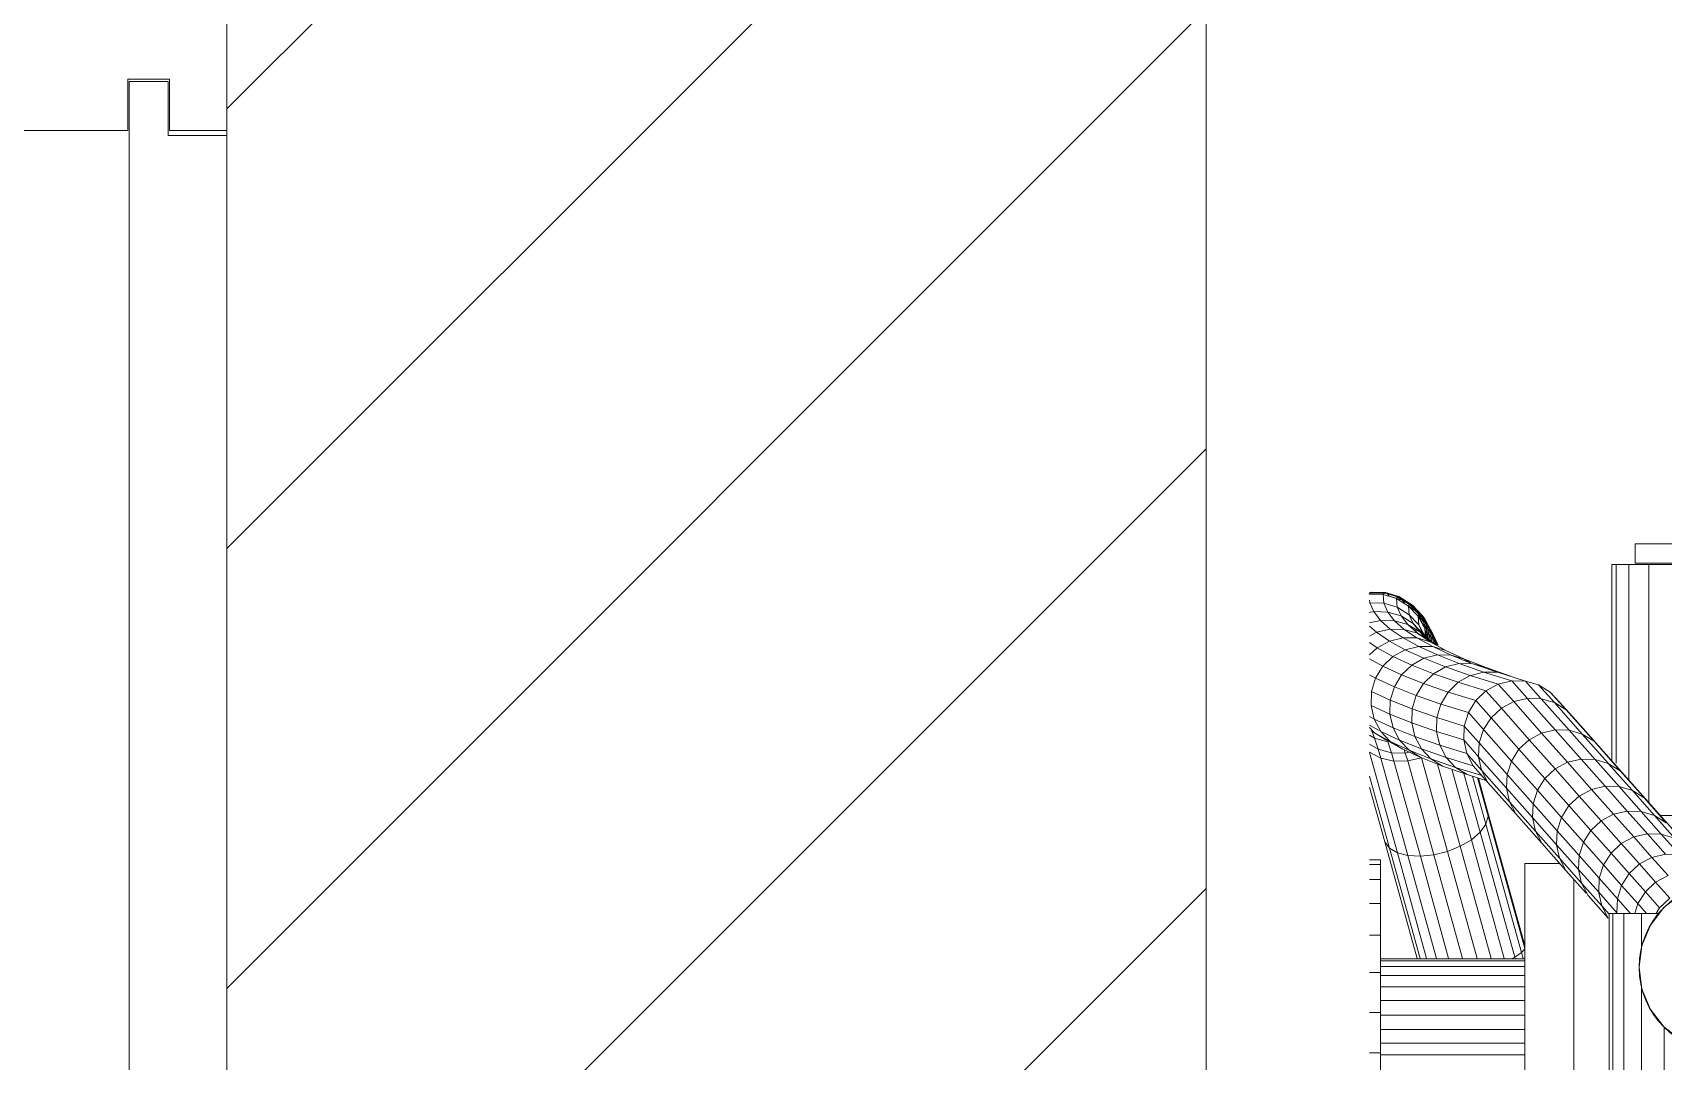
# Model space of a CAD drawing. Header units: millimetres. Extents: x -18512 to 101824, y -95768 to 52898.
# Drawn here: x 15748.4 to 16081.5, y -62309.9 to -62099.9 of the extents above; entities that cross this region are included whole.
import ezdxf

# ---------------------------------------------------------------- set-up
doc = ezdxf.new("R2010")
doc.units = ezdxf.units.MM
doc.header["$LTSCALE"] = 25
doc.layers.get('0').update_dxf_attribs({"color": 254, "lineweight": 0})
for name, color, linetype, lineweight in [('_FW_FUR_FIXED', 62, 'Continuous', 0), ('I-WALL', 2, 'Continuous', 9), ('xref-first floor frm cunsult$0$G-IMPT', 8, 'Continuous', 9)]:
    doc.layers.add(name, color=color, linetype=linetype, lineweight=lineweight)
doc.layers.add('AR WALL HATCH', color=8, linetype='Continuous')

# ---------------------------------------------------------------- blocks, each defined once
blk = doc.blocks.new('xref-first floor frm cunsult$0$rainshower - rain shower_dwg_Group_7-6994170-FIRST FLOOR PLAN')
at = {"layer": 'xref-first floor frm cunsult$0$G-IMPT'}
for p, q in [((6.29, 97.29), (6.29, 58.08)), ((6.29, 58.08), (6.29, 97.29)), ((10.29, 58.08), (10.29, 97.29)), ((10.29, 58.08), (10.29, 97.29)), ((10.54, 66.14), (10.54, 60.82)), ((61.79, 66.14), (61.79, 63.16)), ((10.54, 60.82), (10.54, 56.73)), ((59.14, 60.82), (10.54, 60.82)), ((10.54, 56.73), (10.54, 60.82)), ((59.14, 60.82), (10.54, 60.82)), ((10.29, 58.08), (6.29, 58.08)), ((6.29, 58.08), (10.29, 58.08)), ((10.54, 56.73), (10.54, 54.16)), ((10.54, 56.73), (54.53, 56.73)), ((54.53, 56.73), (10.54, 56.73)), ((10.54, 54.16), (10.54, 53.28)), ((10.54, 54.16), (51.09, 54.16)), ((51.09, 54.16), (10.54, 54.16)), ((10.54, 53.28), (50.65, 53.28)), ((50.65, 53.28), (10.54, 53.28)), ((141.96, 45.5), (74.8, 45.5)), ((74.8, 45.5), (141.96, 45.5)), ((71.6, 35.5), (71.6, 42.66)), ((71.6, 42.66), (71.6, 35.5)), ((141.96, 35.5), (71.6, 35.5)), ((141.96, 35.5), (71.6, 35.5)), ((91.08, 6), (91.08, 35.5)), ((91.08, 6), (91.08, 35.5)), ((91.47, 35.5), (91.47, 6)), ((91.47, 6), (91.47, 35.5)), ((92.62, 35.5), (92.62, 6)), ((92.62, 6), (92.62, 35.5)), ((94.44, 6), (94.44, 35.5)), ((94.44, 6), (94.44, 35.5)), ((96.81, 6), (96.81, 35.5)), ((96.81, 6), (96.81, 35.5)), ((99.58, 6), (99.58, 35.5)), ((99.58, 6), (99.58, 35.5)), ((102.54, 6), (102.54, 35.5)), ((102.54, 35.5), (102.54, 6)), ((105.51, 6), (105.51, 35.5)), ((105.51, 35.5), (105.51, 6)), ((108.27, 6), (108.27, 35.5)), ((108.27, 35.5), (108.27, 6)), ((110.65, 6), (110.65, 35.5)), ((110.65, 6), (110.65, 35.5)), ((70.84, 6), (70.84, 3.8)), ((70.84, 6), (71.79, 6)), ((70.84, 3.8), (70.84, 6)), ((71.79, 6), (74.83, 6)), ((71.79, 6), (71.79, 3.8)), ((71.79, 3.8), (71.79, 6)), ((74.83, 6), (79.77, 6)), ((74.83, 6), (74.83, 3.8)), ((74.83, 3.8), (74.83, 6)), ((86.25, 6), (79.77, 6)), ((79.77, 6), (79.77, 3.8)), ((79.77, 3.8), (79.77, 6)), ((86.25, 6), (93.85, 6)), ((86.25, 6), (86.25, 3.8)), ((86.25, 3.8), (86.25, 6)), ((93.85, 6), (102.04, 6)), ((93.85, 3.8), (93.85, 6)), ((93.85, 3.8), (93.85, 6)), ((102.04, 6), (110.26, 6)), ((102.04, 3.8), (102.04, 6)), ((102.04, 3.8), (102.04, 6)), ((108.05, 6), (107.29, 6)), ((110.26, 6), (117.96, 6)), ((110.26, 3.8), (110.26, 6)), ((110.26, 3.8), (110.26, 6))]:
    blk.add_line(p, q, dxfattribs=at)
at = {"layer": 'xref-first floor frm cunsult$0$G-IMPT', "flags": 128}
for points in [[(10.54, 60.82), (10.54, 66.14), (10.54, 72.34)], [(61.79, 63.16), (61.79, 66.14), (61.79, 72.34)], [(10.54, 53.28), (10.54, 54.16), (10.54, 56.73)]]:
    blk.add_lwpolyline(points, dxfattribs=at)
blk = doc.blocks.new('xref-first floor frm cunsult$0$rainshower - rain shower_dwg_Group_5-6994173-FIRST FLOOR PLAN')
at = {"layer": 'xref-first floor frm cunsult$0$G-IMPT'}
for p, q in [((115, 47.51), (95, 47.51)), ((95, 46.7), (95, 47.51)), ((95, 47.51), (115, 47.51)), ((95, 46.7), (95, 44.33)), ((115, 46.7), (95, 46.7)), ((95, 46.7), (115, 46.7)), ((115, 46.7), (115, 47.51)), ((115, 44.33), (115, 46.7)), ((60.19, 46.25), (0, 46.25)), ((0, 45.49), (0, 46.25)), ((0, 46.25), (60.19, 46.25)), ((0, 43.24), (0, 45.49)), ((60.19, 45.49), (0, 45.49)), ((0, 45.49), (60.19, 45.49)), ((95, 46.25), (90.06, 46.25)), ((90.06, 46.25), (95, 46.25)), ((95, 45.49), (90.06, 45.49)), ((90.06, 45.49), (95, 45.49)), ((95, 44.33), (95, 40.55)), ((115, 44.33), (95, 44.33)), ((95, 44.33), (115, 44.33)), ((115, 40.55), (115, 44.33)), ((0, 43.24), (0, 39.66)), ((60.19, 43.24), (0, 43.24)), ((0, 43.24), (60.19, 43.24)), ((95, 43.24), (90.06, 43.24)), ((90.06, 43.24), (95, 43.24)), ((95, 40.55), (95, 35.63)), ((115, 40.55), (95, 40.55)), ((95, 40.55), (115, 40.55)), ((115, 35.63), (115, 40.55)), ((0, 37.64), (0, 39.66)), ((0, 39.66), (2.82, 39.66)), ((0, 39.66), (2.82, 39.66)), ((60.19, 39.66), (19.22, 39.66)), ((60.19, 39.66), (19.22, 39.66)), ((95, 39.66), (90.06, 39.66)), ((95, 39.66), (90.06, 39.66)), ((102.02, 37.74), (101.81, 36.93)), ((101.81, 36.93), (101.81, 33.1)), ((101.83, 36.1), (101.81, 36.93)), ((101.81, 36.93), (101.81, 33.1)), ((102.02, 37.74), (102.45, 38.47)), ((102.02, 37.74), (102.02, 33.91)), ((102.02, 37.74), (102.02, 33.91)), ((102.45, 38.47), (103.07, 39.08)), ((103.07, 39.08), (103.84, 39.51)), ((103.84, 39.51), (104.71, 39.75)), ((104.71, 39.75), (105.61, 39.77)), ((105.61, 39.77), (106.48, 39.57)), ((106.48, 39.57), (107.28, 39.17)), ((107.28, 39.17), (107.93, 38.6)), ((107.93, 38.6), (108.4, 37.89)), ((108.4, 37.89), (108.66, 37.09)), ((108.4, 35.33), (108.4, 37.89)), ((108.4, 37.89), (108.4, 35.33)), ((108.66, 37.09), (108.68, 36.26)), ((108.66, 33.26), (108.66, 37.09)), ((108.66, 37.09), (108.66, 33.26)), ((60.19, 35), (24.54, 35)), ((24.54, 35), (60.19, 35)), ((95, 35), (90.06, 35)), ((90.06, 35), (95, 35)), ((95, 35.63), (95, 29.9)), ((102.02, 35.63), (95, 35.63)), ((95, 35.63), (102.02, 35.63)), ((102.02, 33.91), (101.81, 33.1)), ((102.02, 33.91), (101.81, 33.1)), ((101.83, 36.1), (102.09, 35.3)), ((101.83, 36.1), (101.83, 32.27)), ((101.83, 36.1), (101.83, 32.27)), ((102.56, 34.59), (102.09, 35.3)), ((102.09, 35.3), (102.09, 31.47)), ((102.09, 35.3), (102.09, 31.47)), ((103.21, 34.01), (102.56, 34.59)), ((102.56, 30.76), (102.56, 34.59)), ((102.56, 34.59), (102.56, 30.76)), ((103.21, 34.01), (103.21, 30.19)), ((103.21, 34.01), (104, 33.62)), ((103.21, 34.01), (103.21, 30.19)), ((104, 33.62), (104.88, 33.42)), ((104, 33.62), (104, 29.79)), ((104, 33.62), (104, 29.79)), ((104.88, 33.42), (105.78, 33.44)), ((104.88, 33.42), (104.88, 29.59)), ((104.88, 33.42), (104.88, 29.59)), ((105.78, 33.44), (106.64, 33.68)), ((105.78, 33.44), (105.78, 29.61)), ((105.78, 33.44), (105.78, 29.61)), ((106.64, 33.68), (107.41, 34.11)), ((106.74, 29.9), (106.64, 33.68)), ((107.41, 34.11), (108.04, 34.72)), ((107.41, 30.28), (107.41, 34.11)), ((107.41, 34.11), (107.41, 30.28)), ((108.04, 34.72), (108.47, 35.45)), ((108.04, 30.89), (108.04, 34.72)), ((108.04, 34.72), (108.04, 30.89)), ((115, 35.63), (108.4, 35.63)), ((108.4, 35.63), (115, 35.63)), ((108.47, 35.45), (108.68, 36.26)), ((108.47, 31.62), (108.47, 35.45)), ((108.47, 35.45), (108.47, 31.62)), ((108.47, 33.85), (108.66, 33.26)), ((108.47, 33.85), (108.66, 33.26)), ((108.68, 32.43), (108.68, 36.26)), ((108.68, 36.26), (108.68, 32.43)), ((115, 29.9), (115, 35.63)), ((101.81, 33.1), (101.83, 32.27)), ((101.81, 33.1), (101.83, 32.27)), ((101.83, 32.27), (102.04, 31.62)), ((101.83, 32.27), (102.04, 31.62)), ((102.56, 30.76), (102.09, 31.47)), ((102.56, 30.76), (102.09, 31.47)), ((102.56, 30.76), (103.21, 30.19)), ((102.56, 30.76), (103.21, 30.19)), ((103.21, 30.19), (103.77, 29.9)), ((103.21, 30.19), (103.77, 29.9)), ((107.41, 30.28), (106.74, 29.9)), ((107.41, 30.28), (106.74, 29.9)), ((107.41, 30.28), (108.04, 30.89)), ((107.41, 30.28), (108.04, 30.89)), ((108.04, 30.89), (108.47, 31.62)), ((108.04, 30.89), (108.47, 31.62)), ((108.47, 31.62), (108.68, 32.43)), ((108.47, 31.62), (108.68, 32.43)), ((108.68, 32.43), (108.66, 33.26)), ((108.68, 32.43), (108.66, 33.26)), ((27.43, 29.58), (60.19, 29.58)), ((60.19, 29.58), (27.43, 29.58)), ((95, 29.58), (90.06, 29.58)), ((90.06, 29.58), (95, 29.58)), ((95, 23.75), (95, 29.9)), ((95, 29.9), (103.77, 29.9)), ((95, 29.9), (103.77, 29.9)), ((103.77, 29.9), (104, 29.79)), ((104, 29.79), (104.88, 29.59)), ((104.88, 29.59), (105.78, 29.61)), ((106.74, 29.9), (105.78, 29.61)), ((115, 29.9), (106.74, 29.9)), ((115, 23.75), (115, 29.9)), ((28.13, 23.75), (60.19, 23.75)), ((28.13, 23.75), (60.19, 23.75)), ((95, 23.75), (90.06, 23.75)), ((90.06, 23.75), (95, 23.75)), ((95, 17.61), (95, 23.75)), ((115, 23.75), (95, 23.75)), ((95, 23.75), (115, 23.75)), ((115, 17.61), (115, 23.75)), ((26.74, 17.93), (60.19, 17.98)), ((60.19, 17.93), (26.74, 17.93)), ((95, 17.93), (90.06, 17.93)), ((90.06, 17.93), (95, 17.93)), ((95, 17.61), (95, 11.88)), ((115, 17.61), (95, 17.61)), ((95, 17.61), (115, 17.61)), ((115, 11.88), (115, 17.61)), ((0, 7.84), (0, 11.53)), ((23.2, 12.5), (60.19, 12.5)), ((23.2, 12.5), (60.19, 12.5)), ((90.06, 12.5), (95, 12.5)), ((90.06, 12.5), (95, 12.5)), ((95, 11.88), (95, 6.96)), ((115, 11.88), (95, 11.88)), ((95, 11.88), (115, 11.88)), ((115, 6.96), (115, 11.88)), ((0, 4.27), (0, 7.84)), ((7.42, 7.84), (0, 7.84)), ((0, 7.84), (7.42, 7.84)), ((60.19, 7.84), (14.62, 7.84)), ((14.62, 7.84), (60.19, 7.84)), ((95, 7.84), (90.06, 7.84)), ((90.06, 7.84), (95, 7.84)), ((95, 3.18), (95, 6.96)), ((115, 6.96), (95, 6.96)), ((95, 6.96), (115, 6.96)), ((115, 3.18), (115, 6.96)), ((0, 4.27), (0, 2.02)), ((60.19, 4.27), (0, 4.27)), ((0, 4.27), (60.19, 4.27)), ((95, 4.27), (90.06, 4.27)), ((90.06, 4.27), (95, 4.27)), ((0, 1.25), (0, 2.02)), ((60.19, 2.02), (0, 2.02)), ((0, 2.02), (60.19, 2.02)), ((60.19, 1.25), (0, 1.25)), ((0, 1.25), (60.19, 1.25)), ((95, 2.02), (90.06, 2.02)), ((90.06, 2.02), (95, 2.02)), ((95, 1.25), (90.06, 1.25)), ((90.06, 1.25), (95, 1.25)), ((95, 0.81), (95, 3.18)), ((115, 3.18), (95, 3.18)), ((95, 3.18), (115, 3.18)), ((95, 0), (95, 0.81)), ((115, 0.81), (95, 0.81)), ((95, 0.81), (115, 0.81)), ((115, 0), (95, 0)), ((95, 0), (115, 0)), ((115, 0.81), (115, 3.18)), ((115, 0.81), (115, 0))]:
    blk.add_line(p, q, dxfattribs=at)
at = {"layer": 'xref-first floor frm cunsult$0$G-IMPT', "flags": 128}
for points in [[(102.02, 33.91), (101.81, 33.1), (101.83, 32.27), (102.04, 31.62)], [(104, 29.79), (104.88, 29.59), (105.78, 29.61), (106.64, 29.85), (106.74, 29.9), (107.41, 30.28), (108.04, 30.89), (108.47, 31.62), (108.68, 32.43), (108.66, 33.26), (108.47, 33.85)], [(106.64, 33.68), (106.74, 29.9), (115, 29.9)], [(102.09, 31.47), (102.56, 30.76), (103.21, 30.19), (103.77, 29.9), (104, 29.79)]]:
    blk.add_lwpolyline(points, dxfattribs=at)
at = {"layer": 'xref-first floor frm cunsult$0$G-IMPT'}
for start_param, end_param in [(5.247662, 9.424778), (3.141593, 5.224649)]:
    blk.add_ellipse((105.24, 36.59), major_axis=(3.45, 0), ratio=0.92388, start_param=start_param, end_param=end_param, dxfattribs=at)
blk = doc.blocks.new('xref-first floor frm cunsult$0$rainshower - rain shower_dwg_Group_3-6994174-FIRST FLOOR PLAN')
at = {"layer": 'xref-first floor frm cunsult$0$G-IMPT'}
for p, q in [((12.76, 33.84), (8.61, 32.12)), ((12.76, 33.84), (17.22, 34.43)), ((17.22, 34.43), (21.67, 33.84)), ((25.82, 32.12), (21.67, 33.84)), ((5.04, 29.39), (8.61, 32.12)), ((25.82, 32.12), (29.39, 29.39)), ((2.31, 25.82), (5.04, 29.39)), ((32.12, 25.82), (29.39, 29.39)), ((0.59, 21.67), (2.31, 25.82)), ((33.84, 21.67), (32.12, 25.82)), ((0.59, 21.67), (0, 17.22)), ((33.84, 21.67), (34.43, 17.22)), ((0.59, 12.76), (0, 17.22)), ((33.84, 12.76), (34.43, 17.22)), ((0.59, 12.76), (2.31, 8.61)), ((32.12, 8.61), (33.84, 12.76)), ((2.31, 8.61), (5.04, 5.04)), ((32.12, 8.61), (29.39, 5.04)), ((5.04, 5.04), (8.61, 2.31)), ((25.82, 2.31), (29.39, 5.04)), ((8.61, 2.31), (12.76, 0.59)), ((12.76, 0.59), (17.22, 0)), ((21.67, 0.59), (17.22, 0)), ((25.82, 2.31), (21.67, 0.59))]:
    blk.add_line(p, q, dxfattribs=at)
blk.add_circle((17.22, 17.22), 17.22, dxfattribs=at)
blk = doc.blocks.new('xref-first floor frm cunsult$0$rainshower - rain shower_dwg_Group_8-6994175-FIRST FLOOR PLAN')
at = {"layer": 'xref-first floor frm cunsult$0$G-IMPT'}
for p, q in [((58.18, 66.02), (63.27, 70.54)), ((65.34, 72.47), (60.25, 67.94)), ((61.78, 68.14), (66.41, 72.25)), ((63.27, 70.54), (61.78, 68.14)), ((65.51, 66.68), (69.68, 70.38)), ((69.77, 73.24), (65.59, 69.53)), ((65.59, 69.53), (66.41, 72.25)), ((70.34, 67.6), (69.68, 70.38)), ((70.34, 67.6), (74.06, 70.9)), ((75.41, 68.37), (74.06, 70.9)), ((75.41, 68.37), (74.06, 70.9)), ((75.41, 68.37), (78.68, 71.27)), ((80.63, 69.17), (78.68, 71.27)), ((60.25, 67.94), (54.7, 63.02)), ((56.69, 63.62), (61.78, 68.14)), ((58.18, 66.02), (60.25, 67.94)), ((60.88, 62.57), (65.51, 66.68)), ((60.96, 65.42), (65.59, 69.53)), ((60.96, 65.42), (61.78, 68.14)), ((65.51, 66.68), (65.59, 69.53)), ((65.51, 66.68), (65.59, 69.53)), ((66.16, 63.89), (65.51, 66.68)), ((66.16, 63.89), (70.34, 67.6)), ((70.34, 67.6), (66.16, 63.89)), ((71.68, 65.06), (70.34, 67.6)), ((71.68, 65.06), (70.34, 67.6)), ((71.68, 65.06), (75.41, 68.37)), ((77.36, 66.27), (75.41, 68.37)), ((77.36, 66.27), (80.63, 69.17)), ((80.63, 69.17), (81.77, 68.45)), ((80.63, 69.17), (81.77, 68.45)), ((51.15, 58.71), (56.69, 63.62)), ((57.93, 65.8), (52.64, 61.1)), ((55.88, 60.91), (60.96, 65.42)), ((55.88, 60.91), (60.96, 65.42)), ((55.88, 60.91), (56.69, 63.62)), ((58.18, 66.02), (56.69, 63.62)), ((56.69, 63.62), (58.18, 66.02)), ((60.88, 62.57), (60.96, 65.42)), ((60.96, 65.42), (60.88, 62.57)), ((66.16, 63.89), (61.53, 59.79)), ((66.16, 63.89), (67.51, 61.36)), ((66.16, 63.89), (67.51, 61.36)), ((71.68, 65.06), (67.51, 61.36)), ((73.64, 62.96), (71.68, 65.06)), ((73.64, 62.96), (77.36, 66.27)), ((79.79, 64.74), (76.06, 61.43)), ((79.79, 64.74), (77.36, 66.27)), ((79.79, 64.74), (81.77, 66.49)), ((79.79, 64.74), (81.77, 64.12)), ((81.77, 64.12), (79.79, 64.74)), ((52.64, 61.1), (46.64, 55.79)), ((54.7, 63.02), (48.7, 57.7)), ((48.7, 57.7), (54.7, 63.02)), ((55.88, 60.91), (50.34, 56)), ((51.15, 58.71), (52.64, 61.1)), ((52.64, 61.1), (54.7, 63.02)), ((55.8, 58.06), (60.88, 62.57)), ((55.88, 60.91), (55.8, 58.06)), ((60.88, 62.57), (61.53, 59.79)), ((67.51, 61.36), (62.88, 57.26)), ((67.51, 61.36), (69.46, 59.26)), ((73.64, 62.96), (69.46, 59.26)), ((76.06, 61.43), (71.88, 57.73)), ((71.88, 57.73), (76.06, 61.43)), ((73.64, 62.96), (76.06, 61.43)), ((78.79, 60.58), (74.61, 56.87)), ((76.06, 61.43), (78.79, 60.58)), ((76.06, 61.43), (78.79, 60.58)), ((81.64, 60.46), (77.46, 56.75)), ((78.79, 60.58), (81.77, 63.22)), ((78.79, 60.58), (81.77, 63.22)), ((78.79, 60.58), (81.64, 60.46)), ((81.64, 60.46), (78.79, 60.58)), ((42.25, 51.98), (48.7, 57.7)), ((51.09, 58.66), (45.17, 53.4)), ((51.09, 58.66), (45.17, 53.4)), ((46.64, 55.79), (48.7, 57.7)), ((50.27, 53.16), (55.8, 58.06)), ((51.15, 58.71), (50.34, 56)), ((56.46, 55.28), (55.8, 58.06)), ((55.8, 58.06), (56.46, 55.28)), ((56.46, 55.28), (61.53, 59.79)), ((57.81, 52.76), (62.88, 57.26)), ((61.53, 59.79), (62.88, 57.26)), ((62.88, 57.26), (64.83, 55.16)), ((69.46, 59.26), (64.83, 55.16)), ((71.88, 57.73), (67.26, 53.62)), ((71.88, 57.73), (69.46, 59.26)), ((74.61, 56.87), (69.98, 52.77)), ((71.88, 57.73), (74.61, 56.87)), ((72.83, 52.64), (77.46, 56.75)), ((72.83, 52.64), (77.46, 56.75)), ((74.61, 56.87), (77.46, 56.75)), ((75.6, 53.26), (80.24, 57.37)), ((77.67, 56.8), (80.24, 57.37)), ((82.75, 58.69), (78.11, 54.58)), ((80.24, 57.37), (81.93, 58.87)), ((82.75, 58.69), (80.24, 57.37)), ((38.73, 47.69), (45.17, 53.4)), ((40.21, 50.08), (46.64, 55.79)), ((50.34, 56), (44.36, 50.7)), ((44.36, 50.7), (45.17, 53.4)), ((45.17, 53.4), (46.64, 55.79)), ((50.27, 53.16), (50.34, 56)), ((50.93, 50.38), (56.46, 55.28)), ((57.81, 52.76), (56.46, 55.28)), ((59.76, 50.65), (64.83, 55.16)), ((62.18, 49.12), (67.26, 53.62)), ((67.26, 53.62), (64.83, 55.16)), ((69.98, 52.77), (67.26, 53.62)), ((73.01, 50.06), (77.67, 54.19)), ((78.11, 54.58), (75.6, 53.26)), ((36.58, 46.86), (40.21, 50.08)), ((37.94, 45), (44.36, 50.7)), ((42.25, 51.98), (38.63, 48.77)), ((40.21, 50.08), (38.73, 47.69)), ((38.73, 47.69), (40.21, 50.08)), ((42.25, 51.98), (40.21, 50.08)), ((40.21, 50.08), (42.25, 51.98)), ((44.29, 47.86), (50.27, 53.16)), ((44.29, 47.86), (44.36, 50.7)), ((50.93, 50.38), (44.96, 45.08)), ((50.93, 50.38), (50.27, 53.16)), ((50.27, 53.16), (50.93, 50.38)), ((50.93, 50.38), (52.28, 47.86)), ((52.28, 47.86), (57.81, 52.76)), ((54.24, 45.75), (59.76, 50.65)), ((59.76, 50.65), (57.81, 52.76)), ((62.18, 49.12), (59.76, 50.65)), ((64.9, 48.26), (69.98, 52.77)), ((67.47, 45.14), (73.01, 50.06)), ((67.47, 45.14), (73.01, 50.06)), ((67.75, 48.13), (72.83, 52.64)), ((72.83, 52.64), (69.98, 52.77)), ((70.51, 48.75), (75.6, 53.26)), ((70.51, 48.75), (73.01, 50.06)), ((75.6, 53.26), (72.83, 52.64)), ((38.73, 47.69), (35.11, 44.48)), ((36.58, 46.86), (35.11, 44.48)), ((36.58, 46.86), (35.11, 44.48)), ((36.58, 46.86), (38.63, 48.77)), ((44.29, 47.86), (37.87, 42.16)), ((37.94, 45), (38.73, 47.69)), ((44.29, 47.86), (44.96, 45.08)), ((52.28, 47.86), (46.31, 42.56)), ((54.24, 45.75), (52.28, 47.86)), ((62.18, 49.12), (56.65, 44.22)), ((59.38, 43.36), (64.9, 48.26)), ((62.18, 49.12), (64.9, 48.26)), ((62.21, 43.22), (67.75, 48.13)), ((67.75, 48.13), (64.9, 48.26)), ((67.75, 48.13), (64.9, 48.26)), ((70.51, 48.75), (64.97, 43.83)), ((70.51, 48.75), (67.75, 48.13)), ((34.33, 41.79), (37.8, 44.87)), ((34.33, 41.79), (35.11, 44.48)), ((37.87, 42.16), (37.94, 45)), ((44.96, 45.08), (38.54, 39.39)), ((44.96, 45.08), (46.31, 42.56)), ((54.24, 45.75), (48.26, 40.46)), ((56.65, 44.22), (50.68, 38.92)), ((59.38, 43.36), (53.4, 38.06)), ((54.24, 45.75), (56.65, 44.22)), ((56.65, 44.22), (59.38, 43.36)), ((64.97, 43.83), (58.99, 38.52)), ((62.21, 43.22), (59.38, 43.36)), ((67.47, 45.14), (61.47, 39.82)), ((62.21, 43.22), (64.97, 43.83)), ((64.97, 43.83), (67.47, 45.14)), ((32.55, 36.05), (34.33, 41.79)), ((34.33, 41.79), (32.55, 36.05)), ((34.28, 38.97), (37.8, 42.1)), ((37.8, 42.1), (34.28, 38.97)), ((34.28, 38.97), (34.33, 41.79)), ((37.87, 42.16), (38.54, 39.39)), ((38.54, 39.39), (37.87, 42.16)), ((46.31, 42.56), (39.9, 36.87)), ((41.85, 34.76), (48.26, 40.46)), ((46.31, 42.56), (48.26, 40.46)), ((50.68, 38.92), (48.26, 40.46)), ((62.21, 43.22), (56.23, 37.92)), ((60.45, 33.91), (88.36, 41.65)), ((61.94, 34.16), (88.92, 41.65)), ((61.94, 34.16), (88.92, 41.65)), ((63.56, 33.69), (89.8, 40.97)), ((89.8, 40.97), (89.04, 41.65)), ((89.8, 40.97), (90.96, 41.29)), ((89.8, 40.97), (90.71, 39.6)), ((31.6, 33.74), (33.33, 38.74)), ((33.33, 38.74), (31.6, 33.74)), ((32.5, 33.24), (34.28, 38.97)), ((32.55, 36.05), (33.33, 38.74)), ((32.55, 36.05), (33.33, 38.74)), ((34.97, 36.22), (34.28, 38.97)), ((34.97, 36.22), (38.54, 39.39)), ((34.97, 36.22), (38.54, 39.39)), ((36.35, 33.72), (39.9, 36.87)), ((39.9, 36.87), (38.54, 39.39)), ((41.85, 34.76), (39.9, 36.87)), ((41.85, 34.76), (39.9, 36.87)), ((44.26, 33.23), (50.68, 38.92)), ((46.98, 32.36), (53.4, 38.06)), ((49.8, 32.22), (56.23, 37.92)), ((50.68, 38.92), (53.4, 38.06)), ((52.55, 32.82), (58.99, 38.52)), ((53.4, 38.06), (56.23, 37.92)), ((55.03, 34.11), (61.47, 39.82)), ((58.99, 38.52), (56.23, 37.92)), ((58.99, 38.52), (61.47, 39.82)), ((65.2, 32.52), (90.71, 39.6)), ((66.74, 30.74), (90.96, 37.46)), ((90.71, 39.6), (90.96, 39.67)), ((90.71, 39.6), (90.96, 39.1)), ((29.85, 29.34), (31.6, 33.74)), ((30.81, 31.04), (32.55, 36.05)), ((30.81, 31.04), (31.6, 33.74)), ((32.5, 33.24), (32.55, 36.05)), ((33.2, 30.51), (34.97, 36.22)), ((34.59, 28.04), (36.35, 33.72)), ((36.35, 33.72), (34.59, 28.04)), ((36.35, 33.72), (34.97, 36.22)), ((34.97, 36.22), (36.35, 33.72)), ((38.33, 31.65), (36.35, 33.72)), ((38.33, 31.65), (41.85, 34.76)), ((44.26, 33.23), (41.85, 34.76)), ((55.03, 34.11), (51.63, 31.09)), ((55.03, 34.11), (52.55, 32.82)), ((54.69, 33.89), (53.45, 29.9)), ((63.56, 33.69), (53.79, 30.98)), ((63.56, 33.69), (53.79, 30.98)), ((61.94, 34.16), (54.1, 31.99)), ((60.45, 33.91), (54.15, 32.16)), ((60.45, 33.91), (54.15, 32.16)), ((60.45, 33.91), (61.94, 34.16)), ((61.94, 34.16), (63.56, 33.69)), ((61.94, 34.16), (63.56, 33.69)), ((63.56, 33.69), (65.2, 32.52)), ((68.08, 28.46), (90.96, 34.8)), ((29.06, 26.63), (30.65, 30.64)), ((29.06, 26.63), (30.65, 30.64)), ((29.85, 29.34), (30.65, 30.64)), ((30.76, 28.22), (32.5, 33.24)), ((30.76, 28.22), (32.5, 33.24)), ((30.76, 28.22), (30.81, 31.04)), ((30.81, 31.04), (30.76, 28.22)), ((31.45, 25.48), (33.2, 30.51)), ((33.17, 30.64), (32.5, 33.24)), ((32.5, 33.24), (33.17, 30.64)), ((33.2, 30.51), (34.59, 28.04)), ((33.2, 30.51), (34.59, 28.04)), ((38.33, 31.65), (36.58, 25.99)), ((36.58, 25.99), (38.33, 31.65)), ((40.78, 30.13), (38.33, 31.65)), ((40.78, 30.13), (39.04, 24.51)), ((39.04, 24.51), (40.78, 30.13)), ((40.78, 30.13), (44.26, 33.23)), ((43.52, 29.29), (40.78, 30.13)), ((43.52, 29.29), (46.98, 32.36)), ((46.98, 32.36), (44.26, 33.23)), ((49.8, 32.22), (46.37, 29.17)), ((49.8, 32.22), (46.98, 32.36)), ((49.13, 29.78), (52.55, 32.82)), ((49.13, 29.78), (51.63, 31.09)), ((52.55, 32.82), (49.8, 32.22)), ((51.63, 31.09), (49.93, 25.59)), ((51.98, 27.51), (53.64, 32.87)), ((51.98, 27.51), (53.64, 32.87)), ((66.74, 30.74), (52.36, 26.75)), ((65.2, 32.52), (53.21, 29.2)), ((65.2, 32.52), (66.74, 30.74)), ((66.74, 30.74), (68.08, 28.46)), ((69.14, 25.84), (90.96, 31.89)), ((69.14, 25.84), (90.96, 31.89)), ((28.1, 25.55), (29.85, 29.34)), ((28.1, 25.55), (29.85, 29.34)), ((29.01, 23.8), (30.76, 28.22)), ((29.06, 26.63), (29.85, 29.34)), ((29.85, 29.34), (29.06, 26.63)), ((31.45, 25.48), (30.76, 28.22)), ((32.84, 22.99), (34.59, 28.04)), ((36.58, 25.99), (34.59, 28.04)), ((34.59, 28.04), (36.58, 25.99)), ((43.52, 29.29), (41.79, 23.7)), ((43.52, 29.29), (46.37, 29.17)), ((46.37, 29.17), (44.65, 23.62)), ((49.13, 29.78), (46.37, 29.17)), ((49.13, 29.78), (47.43, 24.26)), ((51.98, 27.51), (49.93, 25.59)), ((49.93, 25.59), (51.98, 27.51)), ((50.23, 22.46), (51.98, 27.51)), ((51.98, 27.51), (50.23, 22.46)), ((51.28, 23.8), (68.08, 28.46)), ((51.7, 24.86), (53.45, 29.9)), ((53.45, 29.9), (51.98, 27.51)), ((68.08, 28.46), (69.14, 25.84)), ((69.83, 23.06), (90.96, 28.92)), ((69.83, 23.06), (90.96, 28.92)), ((23.22, 22.05), (25.72, 23.37)), ((24.54, 22.61), (27.02, 23.93)), ((24.69, 22.87), (25.72, 23.37)), ((26.88, 23.37), (24.69, 22.87)), ((27.02, 23.93), (25.72, 23.37)), ((25.72, 23.37), (27.08, 23.69)), ((26.07, 22.18), (27.02, 23.58)), ((26.07, 22.18), (27.02, 23.58)), ((26.13, 23.24), (27.13, 23.77)), ((27.01, 23.56), (26.13, 23.24)), ((26.35, 22.35), (28.1, 25.55)), ((27.25, 19.99), (29.01, 23.8)), ((27.31, 22.83), (29.06, 26.63)), ((27.31, 22.83), (28.1, 25.55)), ((28.1, 25.55), (27.31, 22.83)), ((29.01, 23.8), (29.06, 26.63)), ((29.69, 21.05), (29.01, 23.8)), ((29.69, 21.05), (31.45, 25.48)), ((32.84, 22.99), (31.45, 25.48)), ((34.83, 20.94), (36.58, 25.99)), ((39.04, 24.51), (36.58, 25.99)), ((37.28, 19.45), (39.04, 24.51)), ((41.79, 23.7), (39.04, 24.51)), ((40.03, 18.64), (41.79, 23.7)), ((44.65, 23.62), (41.79, 23.7)), ((42.89, 18.55), (44.65, 23.62)), ((44.65, 23.62), (47.43, 24.26)), ((44.65, 23.62), (47.43, 24.26)), ((45.67, 19.2), (47.43, 24.26)), ((47.43, 24.26), (45.67, 19.2)), ((49.93, 25.59), (47.43, 24.26)), ((48.17, 20.53), (49.93, 25.59)), ((48.17, 20.53), (49.93, 25.59)), ((49.94, 20.43), (51.7, 24.86)), ((50, 20.53), (69.14, 25.84)), ((51.7, 24.86), (50.23, 22.46)), ((69.14, 25.84), (69.83, 23.06)), ((69.96, 17.77), (90.96, 23.59)), ((70.11, 20.31), (90.96, 26.09)), ((18.61, 18.39), (20.7, 20.34)), ((18.68, 18.1), (20.77, 20.06)), ((18.83, 18.73), (20.92, 20.68)), ((19.33, 19.13), (21.41, 21.08)), ((20.1, 19.59), (22.18, 21.53)), ((20.1, 19.59), (21.16, 20.11)), ((20.7, 20.34), (23.23, 21.69)), ((20.7, 20.34), (20.92, 20.68)), ((20.7, 20.34), (20.77, 20.06)), ((20.77, 20.06), (23.29, 21.42)), ((21.1, 19.84), (20.77, 20.06)), ((20.78, 18.05), (22.86, 20.01)), ((20.92, 20.68), (23.44, 22.03)), ((21.41, 21.08), (20.92, 20.68)), ((21.1, 19.84), (23.62, 21.2)), ((22.86, 20.01), (21.1, 19.84)), ((21.16, 20.11), (23.22, 22.05)), ((22.49, 20.68), (21.16, 20.11)), ((21.41, 21.08), (23.93, 22.42)), ((22.18, 21.53), (21.41, 21.08)), ((22.18, 21.53), (24.69, 22.87)), ((22.18, 21.53), (23.22, 22.05)), ((22.49, 20.68), (24.54, 22.61)), ((23.09, 20.92), (22.49, 20.68)), ((23.09, 20.92), (22.49, 20.68)), ((22.55, 18.82), (24.31, 20.2)), ((22.66, 18.92), (24.63, 20.78)), ((24.31, 20.2), (22.82, 17.77)), ((22.86, 20.01), (25.38, 21.37)), ((22.86, 20.01), (24.63, 20.78)), ((24.54, 22.61), (23.22, 22.05)), ((23.23, 21.69), (26.02, 22.34)), ((23.23, 21.69), (23.44, 22.03)), ((23.23, 21.69), (23.29, 21.42)), ((26.08, 22.07), (23.29, 21.42)), ((23.62, 21.2), (23.29, 21.42)), ((23.44, 22.03), (26.23, 22.67)), ((23.93, 22.42), (23.44, 22.03)), ((23.62, 21.2), (25.94, 21.75)), ((25.38, 21.37), (23.62, 21.2)), ((26.66, 23.05), (23.93, 22.42)), ((24.69, 22.87), (23.93, 22.42)), ((24.09, 21.31), (26.13, 23.24)), ((24.31, 20.2), (26.07, 22.18)), ((25.92, 21.72), (24.31, 20.2)), ((24.51, 21.46), (25.97, 21.99)), ((26.13, 23.24), (24.54, 22.61)), ((24.58, 19.76), (26.35, 22.35)), ((26.35, 22.35), (24.58, 19.76)), ((24.58, 19.76), (26.07, 22.18)), ((24.58, 19.76), (26.07, 22.18)), ((24.62, 19.76), (25.97, 21.99)), ((26.03, 21.88), (24.63, 20.78)), ((24.63, 20.78), (25.66, 21.34)), ((25.54, 19.62), (27.31, 22.83)), ((25.54, 19.62), (26.35, 22.35)), ((26.02, 22.34), (26.23, 22.67)), ((26.02, 22.34), (26.23, 22.67)), ((27.25, 19.99), (27.31, 22.83)), ((27.93, 17.22), (29.69, 21.05)), ((31.08, 18.55), (29.69, 21.05)), ((31.08, 18.55), (32.84, 22.99)), ((34.83, 20.94), (32.84, 22.99)), ((33.06, 16.49), (34.83, 20.94)), ((37.28, 19.45), (34.83, 20.94)), ((34.83, 20.94), (37.28, 19.45)), ((48.17, 20.53), (45.67, 19.2)), ((46.4, 16.08), (48.17, 20.53)), ((50.23, 22.46), (48.17, 20.53)), ((50.23, 22.46), (48.17, 20.53)), ((48.18, 16.6), (49.94, 20.43)), ((48.46, 18.02), (50.23, 22.46)), ((49.94, 20.43), (48.46, 18.02)), ((50, 20.53), (50.65, 17.74)), ((50.65, 17.74), (69.83, 23.06)), ((50.67, 14.92), (70.11, 20.31)), ((68.45, 14.01), (90.96, 20.25)), ((69.39, 15.62), (90.96, 21.6)), ((90.96, 21.6), (69.39, 15.62)), ((70.11, 20.31), (69.83, 23.06)), ((69.96, 17.77), (70.11, 20.31)), ((17.82, 16.7), (16.99, 13.97)), ((17.1, 15.95), (18.61, 18.39)), ((17.16, 15.67), (18.68, 18.1)), ((18.83, 18.73), (17.32, 16.3)), ((17.82, 16.7), (17.32, 16.3)), ((17.51, 15.44), (19.01, 17.88)), ((19.33, 19.13), (17.82, 16.7)), ((18.55, 17.14), (17.82, 16.7)), ((18.61, 18.39), (18.83, 18.73)), ((18.68, 18.1), (18.61, 18.39)), ((19.01, 17.88), (18.68, 18.1)), ((19.33, 19.13), (18.83, 18.73)), ((19.01, 17.88), (21.1, 19.84)), ((19.01, 17.88), (20.78, 18.05)), ((19.04, 17.88), (20.1, 19.59)), ((19.28, 15.61), (20.78, 18.05)), ((19.33, 19.13), (20.1, 19.59)), ((20.78, 18.05), (22.55, 18.82)), ((21.05, 16.39), (22.55, 18.82)), ((21.05, 16.39), (22.82, 17.77)), ((22.82, 17.77), (22.01, 15.03)), ((23.78, 17.02), (22.01, 15.03)), ((24.51, 19.67), (22.82, 17.77)), ((23.71, 14.17), (23.78, 17.02)), ((23.71, 14.17), (25.48, 16.77)), ((23.71, 14.17), (25.48, 16.77)), ((23.77, 19.32), (24.4, 19.55)), ((24.4, 19.55), (23.77, 19.32)), ((24.58, 19.76), (23.78, 17.02)), ((23.78, 17.02), (25.54, 19.62)), ((25.48, 16.77), (27.25, 19.99)), ((25.48, 16.77), (25.54, 19.62)), ((26.16, 14), (25.48, 16.77)), ((26.16, 14), (27.93, 17.22)), ((27.93, 17.22), (27.25, 19.99)), ((29.31, 14.72), (27.93, 17.22)), ((29.31, 14.72), (31.08, 18.55)), ((33.06, 16.49), (31.08, 18.55)), ((35.51, 15), (37.28, 19.45)), ((40.03, 18.64), (37.28, 19.45)), ((38.26, 14.18), (40.03, 18.64)), ((42.89, 18.55), (40.03, 18.64)), ((41.12, 14.09), (42.89, 18.55)), ((45.67, 19.2), (42.89, 18.55)), ((45.67, 19.2), (42.89, 18.55)), ((43.9, 14.74), (45.67, 19.2)), ((48.46, 18.02), (46.4, 16.08)), ((46.69, 14.18), (48.46, 18.02)), ((49.04, 17.23), (48.29, 16.99)), ((49.04, 17.23), (48.29, 16.99)), ((49.04, 17.23), (48.85, 18.06)), ((48.85, 18.06), (49.04, 17.23)), ((49.04, 17.23), (48.99, 14.39)), ((50.65, 17.74), (49.04, 17.23)), ((69.96, 17.77), (50.05, 12.25)), ((50.67, 14.92), (50.65, 17.74)), ((67.18, 13.04), (90.96, 19.64)), ((67.18, 13.04), (90.96, 19.64)), ((69.96, 17.77), (69.39, 15.62)), ((16.27, 13.21), (17.1, 15.95)), ((16.49, 13.56), (16.27, 13.21)), ((16.34, 12.92), (17.16, 15.67)), ((16.49, 13.56), (16.4, 10.7)), ((16.49, 13.56), (17.32, 16.3)), ((16.99, 13.97), (16.49, 13.56)), ((16.68, 12.7), (17.51, 15.44)), ((17.1, 15.95), (17.32, 16.3)), ((17.16, 15.67), (17.1, 15.95)), ((17.51, 15.44), (17.16, 15.67)), ((17.51, 15.44), (19.28, 15.61)), ((18.46, 12.87), (19.28, 15.61)), ((18.46, 12.87), (20.24, 13.64)), ((19.28, 15.61), (21.05, 16.39)), ((20.24, 13.64), (20.16, 10.78)), ((20.24, 13.64), (21.05, 16.39)), ((20.24, 13.64), (22.01, 15.03)), ((21.94, 12.17), (22.01, 15.03)), ((22.01, 15.03), (21.94, 12.17)), ((21.94, 12.17), (23.71, 14.17)), ((24.38, 11.39), (23.71, 14.17)), ((24.38, 11.39), (26.16, 14)), ((27.53, 11.49), (26.16, 14)), ((27.53, 11.49), (29.31, 14.72)), ((31.29, 12.65), (29.31, 14.72)), ((31.29, 12.65), (33.06, 16.49)), ((35.51, 15), (33.06, 16.49)), ((33.74, 11.15), (35.51, 15)), ((38.26, 14.18), (35.51, 15)), ((36.48, 10.33), (38.26, 14.18)), ((41.12, 14.09), (38.26, 14.18)), ((39.34, 10.24), (41.12, 14.09)), ((43.9, 14.74), (41.12, 14.09)), ((42.12, 10.89), (43.9, 14.74)), ((46.4, 16.08), (43.9, 14.74)), ((44.63, 12.24), (46.4, 16.08)), ((46.69, 14.18), (44.63, 12.24)), ((46.69, 14.18), (44.92, 10.95)), ((46.4, 13.38), (44.92, 10.95)), ((46.4, 13.38), (45.6, 12.19)), ((46.75, 13.65), (45.98, 10.94)), ((48.18, 16.6), (46.4, 13.38)), ((46.62, 14.11), (46.4, 13.38)), ((48.18, 16.6), (46.69, 14.18)), ((48.99, 14.39), (46.75, 13.65)), ((46.75, 13.65), (48.99, 14.39)), ((48.99, 14.39), (48.23, 11.68)), ((69.39, 15.62), (48.92, 9.94)), ((50.67, 14.92), (48.99, 14.39)), ((50.67, 14.92), (50.05, 12.25)), ((53.79, 9.94), (68.45, 14.01)), ((68.45, 14.01), (67.18, 13.04)), ((69.39, 15.62), (68.45, 14.01)), ((16.18, 10.35), (16.27, 13.21)), ((16.4, 10.7), (16.18, 10.35)), ((16.25, 10.06), (16.18, 10.35)), ((16.25, 10.06), (16.18, 10.35)), ((16.25, 10.06), (16.34, 12.92)), ((16.59, 9.83), (16.25, 10.06)), ((16.34, 12.92), (16.27, 13.21)), ((16.68, 12.7), (16.34, 12.92)), ((16.58, 9.94), (16.4, 10.7)), ((16.4, 10.7), (16.58, 9.94)), ((16.6, 9.94), (16.68, 12.7)), ((16.68, 12.7), (18.46, 12.87)), ((17.79, 9.94), (18.38, 10)), ((17.79, 9.94), (18.38, 10)), ((18.38, 10), (18.46, 12.87)), ((18.38, 10), (20.16, 10.78)), ((18.38, 10), (20.16, 10.78)), ((21.94, 12.17), (20.16, 10.78)), ((20.16, 10.78), (20.36, 9.94)), ((20.16, 10.78), (20.36, 9.94)), ((22.47, 9.94), (21.94, 12.17)), ((22.47, 9.94), (21.94, 12.17)), ((23.1, 9.94), (24.38, 11.39)), ((23.1, 9.94), (24.38, 11.39)), ((25.17, 9.94), (24.38, 11.39)), ((24.38, 11.39), (25.17, 9.94)), ((26.49, 9.94), (27.53, 11.49)), ((26.49, 9.94), (27.53, 11.49)), ((29, 9.94), (27.53, 11.49)), ((31.29, 12.65), (29.8, 9.94)), ((29.8, 9.94), (31.29, 12.65)), ((33.74, 11.15), (31.29, 12.65)), ((33.07, 9.94), (33.74, 11.15)), ((33.74, 11.15), (33.07, 9.94)), ((36.48, 10.33), (33.74, 11.15)), ((39.34, 10.24), (36.48, 10.33)), ((42.12, 10.89), (39.34, 10.24)), ((41.6, 9.94), (42.12, 10.89)), ((42.12, 10.89), (41.6, 9.94)), ((44.63, 12.24), (42.12, 10.89)), ((44.63, 12.24), (42.12, 10.89)), ((43.37, 9.94), (44.45, 11.9)), ((43.37, 9.94), (44.45, 11.9)), ((44.92, 10.95), (43.85, 9.94)), ((44.92, 10.95), (43.85, 9.94)), ((44.45, 10.26), (44.92, 10.95)), ((44.45, 10.26), (44.92, 10.95)), ((44.47, 10.42), (45.98, 10.94)), ((44.47, 10.42), (45.98, 10.94)), ((45.39, 9.94), (45.98, 10.94)), ((45.98, 10.94), (45.39, 9.94)), ((48.23, 11.68), (45.98, 10.94)), ((47.21, 9.94), (48.23, 11.68)), ((47.21, 9.94), (48.23, 11.68)), ((50.05, 12.25), (48.23, 11.68)), ((50.05, 12.25), (48.85, 9.94)), ((56.01, 9.94), (67.18, 13.04))]:
    blk.add_line(p, q, dxfattribs=at)
at = {"layer": 'xref-first floor frm cunsult$0$G-IMPT', "flags": 128}
for points in [[(61.78, 68.14), (63.27, 70.54), (58.18, 66.02), (60.25, 67.94), (65.34, 72.47), (69.99, 76.59)], [(69.68, 70.38), (69.77, 73.24), (65.59, 69.53), (66.41, 72.25), (61.78, 68.14), (56.69, 63.62), (55.88, 60.91)], [(74.06, 70.9), (70.34, 67.6), (69.68, 70.38), (65.51, 66.68), (60.88, 62.57), (61.53, 59.79), (66.16, 63.89), (65.51, 66.68)], [(80.63, 69.17), (78.68, 71.27), (75.41, 68.37), (77.36, 66.27)], [(45.17, 53.4), (46.64, 55.79), (40.21, 50.08), (36.58, 46.86), (38.63, 48.77), (42.25, 51.98), (48.7, 57.7), (46.64, 55.79), (52.64, 61.1), (54.7, 63.02), (60.25, 67.94)], [(65.59, 69.53), (60.96, 65.42), (61.78, 68.14)], [(67.51, 61.36), (71.68, 65.06), (75.41, 68.37)], [(79.79, 64.74), (77.36, 66.27), (80.63, 69.17)], [(60.88, 62.57), (55.8, 58.06), (55.88, 60.91), (50.34, 56), (51.15, 58.71), (56.69, 63.62)], [(57.93, 65.8), (52.64, 61.1), (51.15, 58.71)], [(67.26, 53.62), (71.88, 57.73), (69.46, 59.26), (73.64, 62.96), (71.68, 65.06)], [(77.36, 66.27), (73.64, 62.96), (76.06, 61.43), (79.79, 64.74), (81.77, 66.49)], [(50.93, 50.38), (56.46, 55.28), (57.81, 52.76), (62.88, 57.26), (67.51, 61.36)], [(67.51, 61.36), (69.46, 59.26), (64.83, 55.16), (67.26, 53.62)], [(78.79, 60.58), (74.61, 56.87), (71.88, 57.73)], [(74.61, 56.87), (77.46, 56.75), (81.64, 60.46)], [(44.96, 45.08), (44.29, 47.86), (50.27, 53.16), (55.8, 58.06)], [(62.88, 57.26), (64.83, 55.16), (59.76, 50.65), (54.24, 45.75), (56.65, 44.22)], [(56.46, 55.28), (61.53, 59.79), (62.88, 57.26)], [(62.18, 49.12), (64.9, 48.26), (69.98, 52.77), (74.61, 56.87)], [(62.21, 43.22), (64.97, 43.83), (70.51, 48.75), (75.6, 53.26), (80.24, 57.37), (82.75, 58.69), (78.11, 54.58), (75.6, 53.26), (72.83, 52.64), (67.75, 48.13)], [(77.67, 56.8), (80.24, 57.37), (81.93, 58.87)], [(37.94, 45), (38.73, 47.69), (45.17, 53.4), (44.36, 50.7)], [(44.36, 50.7), (50.34, 56), (50.27, 53.16)], [(56.65, 44.22), (62.18, 49.12), (67.26, 53.62), (69.98, 52.77), (72.83, 52.64)], [(77.67, 54.19), (73.01, 50.06), (70.51, 48.75)], [(46.31, 42.56), (52.28, 47.86), (50.93, 50.38), (44.96, 45.08)], [(52.28, 47.86), (57.81, 52.76), (59.76, 50.65), (62.18, 49.12)], [(34.33, 41.79), (35.11, 44.48), (38.73, 47.69)], [(39.9, 36.87), (46.31, 42.56), (48.26, 40.46), (54.24, 45.75), (52.28, 47.86)], [(64.9, 48.26), (59.38, 43.36), (62.21, 43.22), (56.23, 37.92), (53.4, 38.06)], [(70.51, 48.75), (67.75, 48.13), (62.21, 43.22)], [(34.28, 38.97), (34.33, 41.79), (37.8, 44.87)], [(39.9, 36.87), (38.54, 39.39), (44.96, 45.08), (46.31, 42.56)], [(52.55, 32.82), (58.99, 38.52), (64.97, 43.83)], [(64.97, 43.83), (67.47, 45.14), (61.47, 39.82)], [(38.33, 31.65), (41.85, 34.76), (48.26, 40.46), (50.68, 38.92), (44.26, 33.23), (41.85, 34.76)], [(90.96, 41.29), (89.8, 40.97), (63.56, 33.69), (65.2, 32.52), (53.21, 29.2)], [(54.1, 31.99), (61.94, 34.16), (60.45, 33.91), (88.36, 41.65)], [(89.04, 41.65), (89.8, 40.97), (90.71, 39.6), (90.96, 39.67)], [(30.65, 30.64), (29.85, 29.34), (31.6, 33.74), (30.81, 31.04), (32.55, 36.05), (32.5, 33.24), (34.28, 38.97), (34.97, 36.22)], [(40.78, 30.13), (38.33, 31.65), (36.35, 33.72), (39.9, 36.87)], [(53.4, 38.06), (46.98, 32.36), (44.26, 33.23)], [(55.03, 34.11), (52.55, 32.82), (49.13, 29.78), (51.63, 31.09), (55.03, 34.11), (61.47, 39.82), (58.99, 38.52)], [(58.99, 38.52), (56.23, 37.92), (49.8, 32.22)], [(51.28, 23.8), (68.08, 28.46), (66.74, 30.74), (90.96, 37.46)], [(90.96, 39.1), (90.71, 39.6), (65.2, 32.52), (66.74, 30.74), (52.36, 26.75)], [(31.45, 25.48), (33.2, 30.51), (34.97, 36.22)], [(50, 20.53), (69.14, 25.84), (68.08, 28.46), (90.96, 34.8)], [(54.69, 33.89), (53.45, 29.9), (51.98, 27.51)], [(44.26, 33.23), (40.78, 30.13), (43.52, 29.29)], [(49.8, 32.22), (46.98, 32.36), (43.52, 29.29), (46.37, 29.17), (49.8, 32.22), (52.55, 32.82)], [(51.63, 31.09), (49.93, 25.59), (47.43, 24.26)], [(29.01, 23.8), (30.76, 28.22), (31.45, 25.48)], [(29.69, 21.05), (31.45, 25.48), (32.84, 22.99), (34.59, 28.04)], [(43.52, 29.29), (41.79, 23.7), (39.04, 24.51)], [(46.37, 29.17), (44.65, 23.62), (41.79, 23.7), (40.03, 18.64)], [(47.43, 24.26), (49.13, 29.78), (46.37, 29.17)], [(53.45, 29.9), (51.7, 24.86), (50.23, 22.46)], [(27.02, 23.93), (25.72, 23.37), (23.22, 22.05), (22.18, 21.53), (24.69, 22.87), (23.93, 22.42), (21.41, 21.08), (20.92, 20.68), (18.83, 18.73), (18.61, 18.39)], [(18.83, 18.73), (19.33, 19.13), (21.41, 21.08), (22.18, 21.53), (20.1, 19.59), (21.16, 20.11), (23.22, 22.05), (24.54, 22.61), (27.02, 23.93)], [(21.16, 20.11), (22.49, 20.68), (24.54, 22.61), (26.13, 23.24), (27.13, 23.77)], [(27.01, 23.56), (26.13, 23.24), (24.09, 21.31)], [(26.88, 23.37), (24.69, 22.87), (25.72, 23.37), (27.08, 23.69)], [(26.16, 14), (25.48, 16.77), (27.25, 19.99), (27.93, 17.22), (29.69, 21.05), (31.08, 18.55), (32.84, 22.99), (34.83, 20.94), (36.58, 25.99)], [(25.54, 19.62), (26.35, 22.35), (28.1, 25.55)], [(27.25, 19.99), (29.01, 23.8), (29.69, 21.05)], [(27.31, 22.83), (29.06, 26.63), (29.01, 23.8)], [(35.51, 15), (38.26, 14.18), (40.03, 18.64), (42.89, 18.55), (44.65, 23.62)], [(37.28, 19.45), (39.04, 24.51), (36.58, 25.99)], [(48.46, 18.02), (49.94, 20.43), (51.7, 24.86)], [(48.92, 9.94), (69.39, 15.62), (69.96, 17.77), (90.96, 23.59)], [(50, 20.53), (50.65, 17.74), (69.83, 23.06), (69.14, 25.84)], [(90.96, 26.09), (70.11, 20.31), (69.83, 23.06)], [(18.61, 18.39), (20.7, 20.34), (20.77, 20.06), (18.68, 18.1), (19.01, 17.88), (21.1, 19.84), (22.86, 20.01), (20.78, 18.05)], [(22.86, 20.01), (25.38, 21.37), (23.62, 21.2), (21.1, 19.84), (20.77, 20.06), (23.29, 21.42), (23.23, 21.69), (20.7, 20.34), (20.92, 20.68), (23.44, 22.03), (23.93, 22.42), (26.66, 23.05)], [(22.55, 18.82), (24.31, 20.2), (22.82, 17.77), (24.51, 19.67)], [(26.03, 21.88), (24.63, 20.78), (22.66, 18.92)], [(25.66, 21.34), (24.63, 20.78), (22.86, 20.01)], [(26.23, 22.67), (23.44, 22.03), (23.23, 21.69), (26.02, 22.34)], [(26.08, 22.07), (23.29, 21.42), (23.62, 21.2), (25.94, 21.75)], [(26.07, 22.18), (24.31, 20.2), (25.92, 21.72)], [(24.51, 21.46), (25.97, 21.99), (24.62, 19.76)], [(25.48, 16.77), (25.54, 19.62), (27.31, 22.83), (27.25, 19.99)], [(31.08, 18.55), (33.06, 16.49), (34.83, 20.94)], [(41.12, 14.09), (43.9, 14.74), (45.67, 19.2), (48.17, 20.53)], [(48.17, 20.53), (46.4, 16.08), (43.9, 14.74)], [(50.23, 22.46), (48.46, 18.02), (46.4, 16.08), (44.63, 12.24)], [(49.94, 20.43), (48.18, 16.6), (46.69, 14.18)], [(50.65, 17.74), (50.67, 14.92), (70.11, 20.31), (69.96, 17.77)], [(90.96, 20.25), (68.45, 14.01), (67.18, 13.04), (56.01, 9.94)], [(18.55, 17.14), (17.82, 16.7), (16.99, 13.97), (16.49, 13.56), (16.4, 10.7), (16.18, 10.35), (16.27, 13.21), (16.34, 12.92), (16.25, 10.06), (16.59, 9.83)], [(21.94, 12.17), (20.16, 10.78), (20.24, 13.64), (18.46, 12.87), (19.28, 15.61), (17.51, 15.44), (16.68, 12.7), (16.34, 12.92), (17.16, 15.67), (17.1, 15.95), (16.27, 13.21), (16.49, 13.56), (17.32, 16.3), (17.82, 16.7), (19.33, 19.13), (20.1, 19.59), (19.04, 17.88)], [(18.83, 18.73), (17.32, 16.3), (17.1, 15.95), (18.61, 18.39), (18.68, 18.1), (17.16, 15.67), (17.51, 15.44), (19.01, 17.88), (20.78, 18.05), (19.28, 15.61)], [(20.78, 18.05), (22.55, 18.82), (21.05, 16.39), (22.82, 17.77), (22.01, 15.03)], [(22.01, 15.03), (23.78, 17.02), (23.71, 14.17)], [(24.58, 19.76), (23.78, 17.02), (25.54, 19.62)], [(27.53, 11.49), (26.16, 14), (27.93, 17.22), (29.31, 14.72), (31.08, 18.55)], [(40.03, 18.64), (37.28, 19.45), (35.51, 15), (33.06, 16.49), (31.29, 12.65)], [(42.89, 18.55), (41.12, 14.09), (38.26, 14.18)], [(44.63, 12.24), (46.69, 14.18), (48.46, 18.02)], [(50.67, 14.92), (48.99, 14.39), (49.04, 17.23), (50.65, 17.74)], [(69.96, 17.77), (50.05, 12.25), (50.67, 14.92)], [(19.28, 15.61), (21.05, 16.39), (20.24, 13.64), (22.01, 15.03)], [(21.94, 12.17), (23.71, 14.17), (24.38, 11.39), (26.16, 14)], [(31.29, 12.65), (29.31, 14.72), (27.53, 11.49), (29, 9.94)], [(31.29, 12.65), (33.74, 11.15), (35.51, 15)], [(38.26, 14.18), (36.48, 10.33), (33.74, 11.15)], [(36.48, 10.33), (39.34, 10.24), (41.12, 14.09)], [(43.9, 14.74), (42.12, 10.89), (39.34, 10.24)], [(46.69, 14.18), (44.92, 10.95), (46.4, 13.38), (45.6, 12.19)], [(48.23, 11.68), (45.98, 10.94), (46.75, 13.65)], [(46.62, 14.11), (46.4, 13.38), (48.18, 16.6)], [(48.99, 14.39), (48.23, 11.68), (50.05, 12.25), (48.85, 9.94)], [(69.39, 15.62), (68.45, 14.01), (53.79, 9.94)], [(16.6, 9.94), (16.68, 12.7), (18.46, 12.87), (18.38, 10)]]:
    blk.add_lwpolyline(points, dxfattribs=at)
for points in [[(37.94, 45), (37.87, 42.16), (44.29, 47.86), (44.36, 50.7)], [(59.38, 43.36), (56.65, 44.22), (50.68, 38.92), (53.4, 38.06)]]:
    blk.add_lwpolyline(points, close=True, dxfattribs=at)
for name, p in [('xref-first floor frm cunsult$0$rainshower - rain shower_dwg_Group_7-6994170-FIRST FLOOR PLAN', (0, 6.14)), ('xref-first floor frm cunsult$0$rainshower - rain shower_dwg_Group_5-6994173-FIRST FLOOR PLAN', (81.77, 57.62)), ('xref-first floor frm cunsult$0$rainshower - rain shower_dwg_Group_3-6994174-FIRST FLOOR PLAN', (75.57, 64.99))]:
    blk.add_blockref(name, p)

msp = doc.modelspace()

# ---------------------------------------------------------------- hatches: boundary and pattern name
at = {"layer": 'AR WALL HATCH', "lineweight": 5, "ltscale": 25}
h = msp.add_hatch(dxfattribs=at)
h.set_pattern_fill('ANSI31', color=256, scale=20, style=0)
h.set_pattern_definition([(45, (15109.02, 35539.32), (-44.90128, 44.90128), [])])
h.paths.add_polyline_path([(15888.09, -59871.88), (15988.09, -59871.88), (15988.09, -62602.35), (15788.09, -62602.35), (15788.09, -59871.88)], flags=0)

# ---------------------------------------------------------------- linework, layer by layer
at = {"layer": '_FW_FUR_FIXED'}
for points in [[(15788.09, -62119.85), (15788.09, -62079.85), (15776.34, -62079.85), (15776.34, -62090.35), (15767.84, -62090.35), (15767.84, -62079.85), (15216.09, -62079.85), (15216.09, -62119.85), (15767.84, -62119.85), (15767.84, -62109.35), (15776.34, -62109.35), (15776.34, -62119.85)], [(15768.09, -62692.35), (15768.09, -62109.85), (15776.09, -62109.85), (15776.09, -62120.85), (15788.09, -62120.85), (15788.09, -62681.35), (15776.09, -62681.35), (15776.09, -62692.35)]]:
    msp.add_lwpolyline(points, close=True, dxfattribs=at)
at = {"layer": 'I-WALL'}
for p, q in [((15788.09, -59577.35), (15788.09, -63302.35)), ((15788.09, -62702.35), (15788.09, -59577.35)), ((15788.09, -60291.35), (15788.09, -62752.35))]:
    msp.add_line(p, q, dxfattribs=at)
msp.add_lwpolyline([(17298.09, -60427.35), (17298.09, -60347.35), (15988.09, -60347.35), (15988.09, -63202.35)], dxfattribs=at)

# ---------------------------------------------------------------- block references
at = {"color": 252, "lineweight": 9, "rotation": 270}
msp.add_blockref('xref-first floor frm cunsult$0$rainshower - rain shower_dwg_Group_8-6994175-FIRST FLOOR PLAN', (16011.55, -62197.93), dxfattribs=at)

doc.saveas('drawing.dxf')
